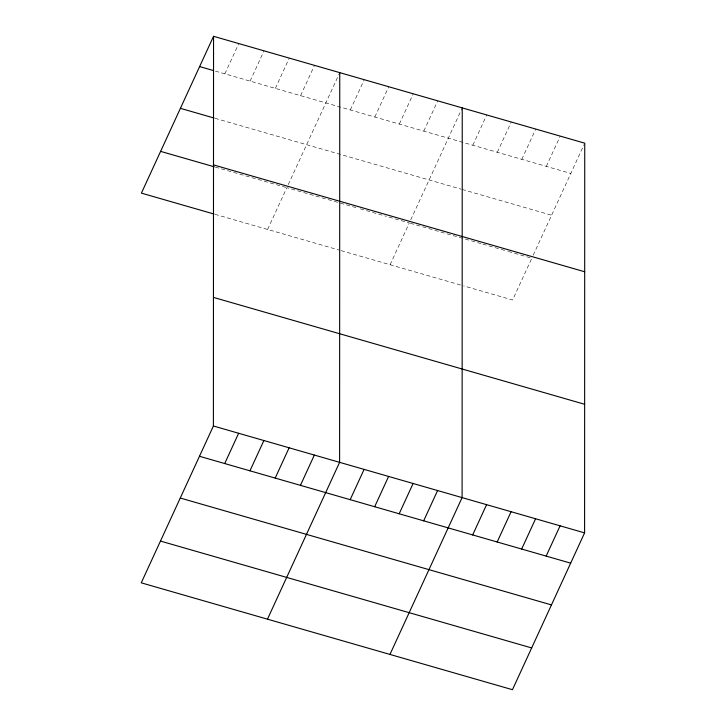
<?xml version="1.0" encoding="UTF-8"?>
<svg xmlns="http://www.w3.org/2000/svg" width="726" height="726" viewBox="0 0 726 726"><rect width="100%" height="100%" fill="white"/><g stroke="black" fill="none" stroke-linecap="round" stroke-linejoin="round"><path stroke-width="0.54" stroke-dasharray="3.63 2.72" d="M224.86 73.843L238.781 43.569M250.098 81.112L264.028 50.838M275.345 88.381L289.266 58.098M300.582 95.641L314.512 65.367M267.613 229.461L286.824 187.698L358.19 208.253M288.24 184.631L339.287 73.644M350.322 109.962L364.252 79.688M374.825 117.022L388.746 86.739M399.318 124.073L413.248 93.799M423.821 131.125L437.742 100.85M390.107 264.736L409.319 222.973L384.816 215.912M410.735 219.896L461.781 108.909M472.817 145.227L486.738 114.953M497.31 152.288L511.24 122.004M521.812 159.339L535.743 129.065M546.315 166.39L560.236 136.116M533.22 255.162L584.276 144.175M215.395 71.121L570.808 173.441M215.114 118.329L461.064 189.141M462.126 189.45L551.606 215.205M215.304 167.116L285.772 187.399M360.323 208.861L383.755 215.613M410.381 223.272L481.746 243.818M482.817 244.127L507.311 251.178M508.382 251.486L531.813 258.238L512.601 300.001L463.605 285.89M215.032 214.324L338.978 250.007M341.111 250.624L461.473 285.282"/><path stroke-width="1.09" d="M213.399 425.999L213.544 36.3L584.739 143.167L584.593 532.875L512.456 689.7L141.261 582.833L213.399 425.999L584.593 532.875M339.75 72.636L339.605 462.335L267.467 619.169M462.244 107.902L462.099 497.6L389.962 654.435M213.544 36.3L141.407 193.125L213.979 214.025M224.715 463.542L238.636 433.268M249.953 470.811L263.883 440.537M275.199 478.08L289.12 447.806M300.437 485.349L314.358 455.066M350.177 499.67L364.098 469.386M374.67 506.721L388.601 476.447M399.173 513.772L413.103 483.498M423.675 520.823L437.596 490.549M472.671 534.935L486.592 504.661M497.165 541.986L511.095 511.712M521.667 549.038L535.588 518.763M546.161 556.089L560.091 525.815M199.623 66.574L213.29 70.513M180.411 108.337L214.061 118.029M213.498 164.902L584.684 271.769M160.618 151.371L214.261 166.808M213.444 297.397L584.639 404.273M199.469 456.282L570.663 563.149M180.266 498.036L551.451 604.912M160.473 541.07L531.668 647.937"/></g></svg>
